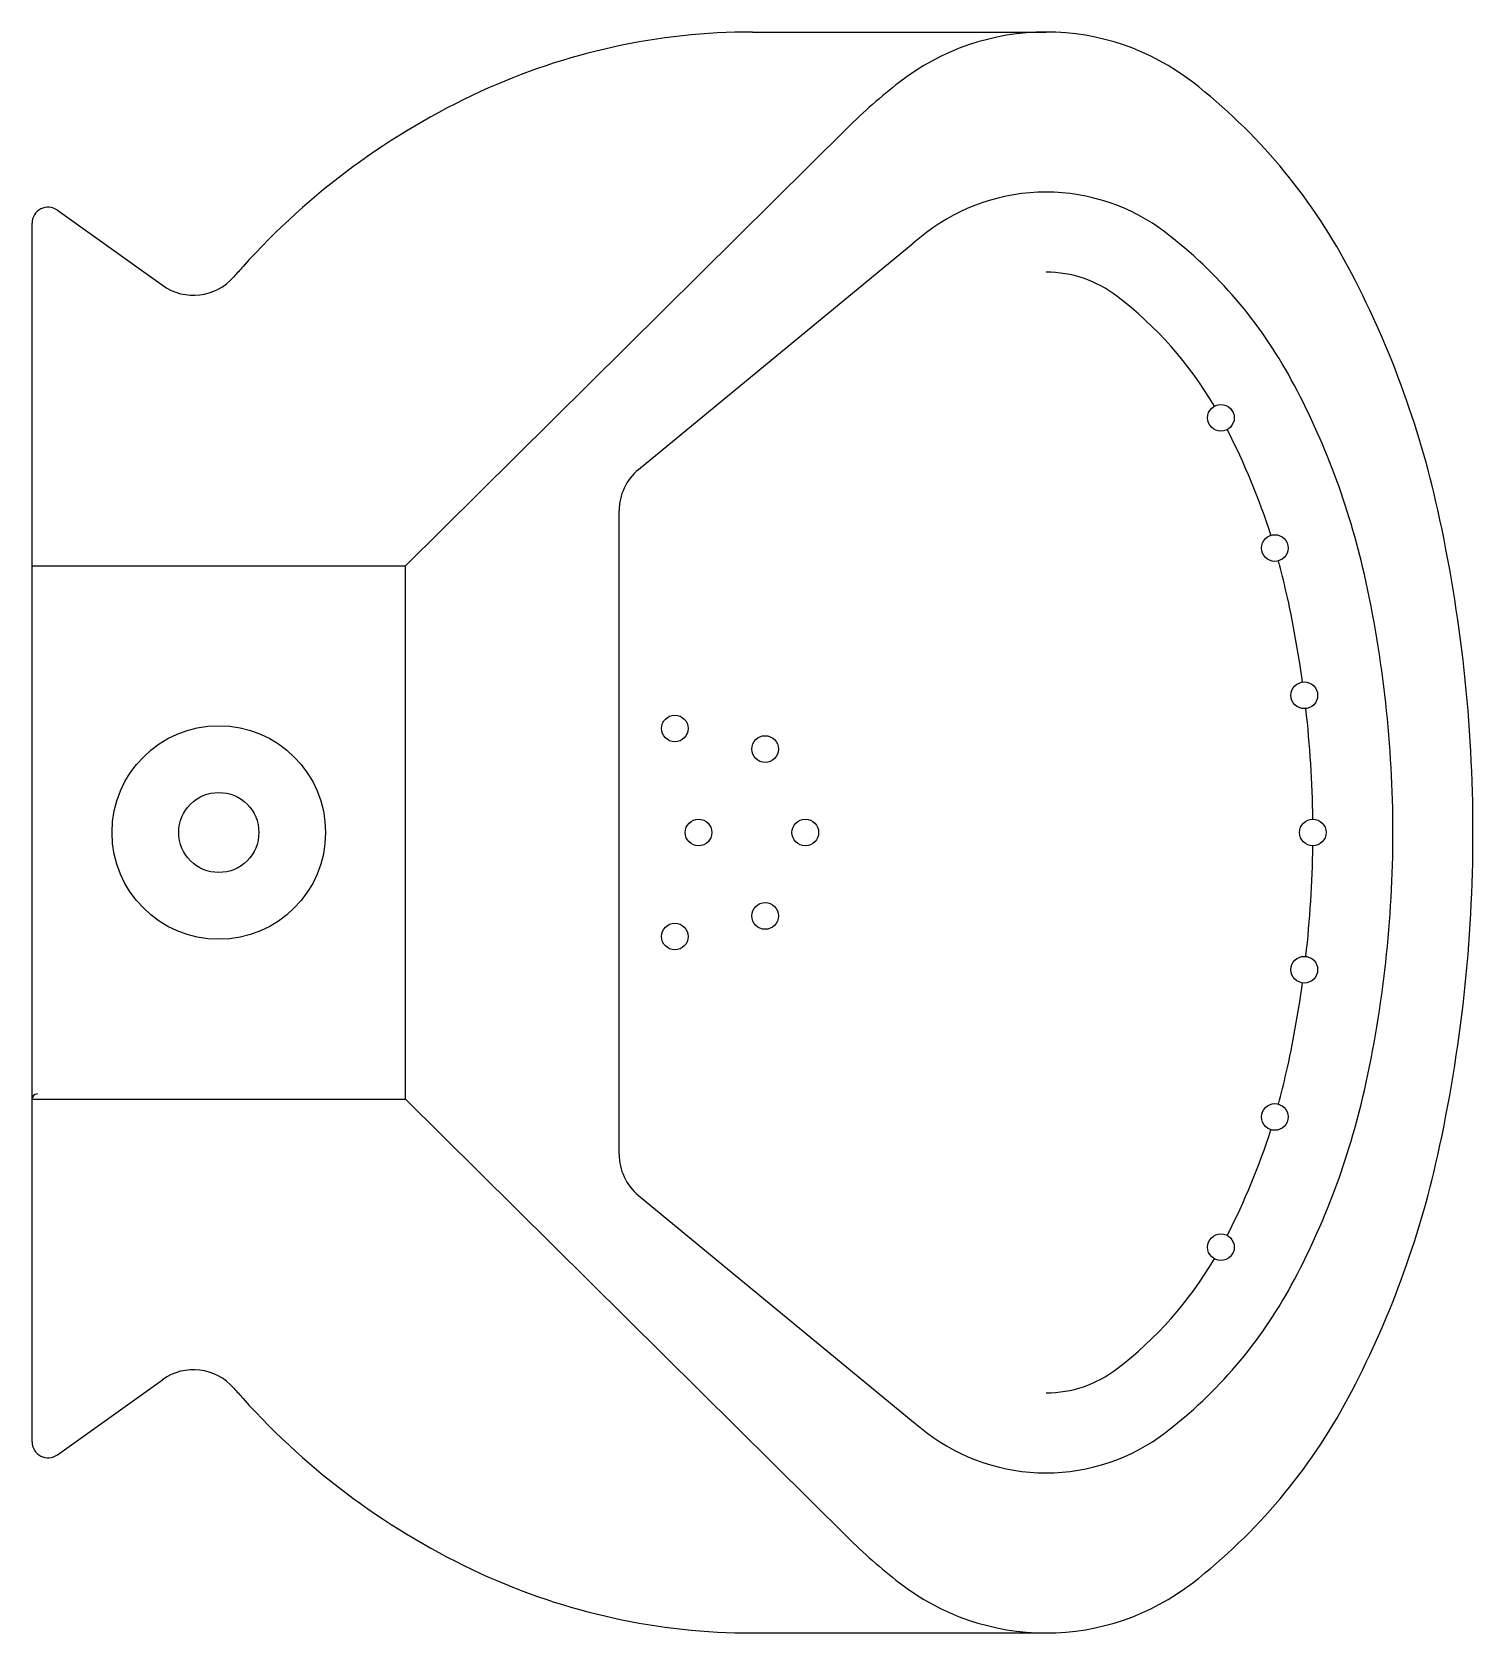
# Model space of a CAD drawing. Header units: millimetres. Extents: x -2969.576 to -2969.306, y 2966.626 to 2966.926.
import ezdxf

# ---------------------------------------------------------------- set-up
doc = ezdxf.new("R2010")
doc.units = ezdxf.units.MM
doc.header["$LTSCALE"] = 10
doc.layers.add('banheiro_louças', color=2, linetype='Continuous')

msp = doc.modelspace()

# ---------------------------------------------------------------- linework, layer by layer
at = {"layer": 'banheiro_louças'}
for p, q in [((-2969.441211087413, 2966.925602822143), (-2969.386211087415, 2966.925602822143)), ((-2969.506211087412, 2966.825602822146), (-2969.423485339668, 2966.907586918363)), ((-2969.571467372829, 2966.892214454586), (-2969.551758989229, 2966.878137037729)), ((-2969.57621108741, 2966.661432390121), (-2969.57621108741, 2966.889773254173)), ((-2969.46257296138, 2966.843602726508), (-2969.411107471353, 2966.886039834711)), ((-2969.466211087413, 2966.715318263508), (-2969.466211087413, 2966.835887380786)), ((-2969.57621108741, 2966.825602822146), (-2969.506211087412, 2966.825602822146)), ((-2969.506211087412, 2966.725602822148), (-2969.506211087412, 2966.825602822146)), ((-2969.57621108741, 2966.725602822148), (-2969.506211087412, 2966.725602822148)), ((-2969.506211087412, 2966.725602822148), (-2969.423485339668, 2966.643618725931)), ((-2969.46257296138, 2966.707602917785), (-2969.411107471353, 2966.665165809583)), ((-2969.571467372829, 2966.658991189708), (-2969.551758989229, 2966.673068606565)), ((-2969.441211087413, 2966.625602822151), (-2969.386211087415, 2966.625602822151))]:
    msp.add_line(p, q, dxfattribs=at)
for points in [[(-2969.441211087413, 2966.925602822143, 0.108253563056345), (-2969.492159052179, 2966.914441426165, 0.1020133445945732), (-2969.536670502871, 2966.881668839323, 0.004346719746430661), (-2969.538398483794, 2966.879714964568, 0.08944581679241624)], [(-2969.423485339668, 2966.643618725931, 0.03014789318053953), (-2969.413696395564, 2966.635022450216, 0.1666013136976542), (-2969.386211087415, 2966.625602822151, 0.1666013136976537), (-2969.358725779265, 2966.635022450216, 0.1055136306027085), (-2969.329642544921, 2966.669536804971, 0.06823949690054826), (-2969.312812140991, 2966.715121051186, 0.05440905640914194), (-2969.306211087417, 2966.775602822147, 0.05440905640914164), (-2969.312812140991, 2966.836084593108, 0.0682394969005478), (-2969.329642544921, 2966.881668839323, 0.1055136306027083), (-2969.358725779265, 2966.916183194078, 0.1666013136976541), (-2969.386211087415, 2966.925602822143, 0.1666013136976543)], [(-2969.386211087415, 2966.925602822143, 0.1666013136976543), (-2969.413696395564, 2966.916183194078, 0.03014789318053949), (-2969.423485339668, 2966.907586918363, 0.06823949690054794)], [(-2969.411107471353, 2966.665165809583, 0.00917585627014941), (-2969.40861715041, 2966.66318799256, 0.1646758456169503), (-2969.386211087415, 2966.65560282215, 0.1646758456169498), (-2969.363805024419, 2966.66318799256, 0.1057742006900854), (-2969.340249146639, 2966.690750008407, 0.0690374056643763), (-2969.326568300406, 2966.72725491359, 0.05523371702619106), (-2969.321211087416, 2966.775602822147, 0.05523371702619115), (-2969.326568300406, 2966.823950730704, 0.06903740566437601), (-2969.340249146639, 2966.860455635887, 0.1057742006900855), (-2969.363805024419, 2966.888017651734, 0.1646758456169501), (-2969.386211087415, 2966.895602822144, 0.1646758456169503)], [(-2969.386211087415, 2966.895602822144, 0.1646758456169503), (-2969.40861715041, 2966.888017651734, 0.009175856270149349), (-2969.411107471353, 2966.886039834711, 0.06903740566437659)], [(-2969.538398483794, 2966.671490679726, 0.004346719746430858), (-2969.536670502871, 2966.669536804971, 0.1020133445945732), (-2969.492159052179, 2966.636764218129, 0.1082535630563448), (-2969.441211087413, 2966.625602822151, 0.1082535630563449)]]:
    msp.add_lwpolyline(points, format="xyb", dxfattribs=at)
at = {"layer": 'banheiro_louças', "color": 1}
for points in [[(-2969.354667401739, 2966.855488511704, 0.09696138466715806), (-2969.372916746552, 2966.876102261695, 0.16467584561695), (-2969.386211087415, 2966.880602822144, 0.16467584561695)], [(-2969.344079387887, 2966.831297097877, 0.0423149230749437), (-2969.352269538868, 2966.851101531477, 0.1057742006900857)], [(-2969.338149850189, 2966.803788062295, 0.02084153153807124), (-2969.341204432324, 2966.82066688502, 0.01185668523299882), (-2969.342660025318, 2966.826503040926, 0.1057742006900857)], [(-2969.336226268792, 2966.778102776052, 0.02523560948253071), (-2969.337525439443, 2966.798827297301, 0.06903740566437666)], [(-2969.337525439443, 2966.752378346993, 0.02523560948253069), (-2969.336226268792, 2966.773102868242, 0.05523371702619069)], [(-2969.342660025318, 2966.724702603368, 0.0118566852329991), (-2969.341204432324, 2966.730538759274, 0.02084153153807105), (-2969.338149850189, 2966.747417581999, 0.05523371702619069)], [(-2969.352269538868, 2966.700104112817, 0.04231492307494403), (-2969.344079387887, 2966.719908546417, 0.05523371702619038)], [(-2969.386211087415, 2966.67060282215, 0.1646758456169498), (-2969.372916746552, 2966.675103382599, 0.0969613846671578), (-2969.354667401739, 2966.69571713259, 0.06903740566437742)]]:
    msp.add_lwpolyline(points, format="xyb", dxfattribs=at)
for centre in [(-2969.353438526136, 2966.85331138866), (-2969.343346083581, 2966.828907063401), (-2969.337822582289, 2966.801309575716), (-2969.45576449893, 2966.79510138039), (-2969.438844284213, 2966.791239451796), (-2969.451314080251, 2966.775602822147), (-2969.431314080251, 2966.775602822147), (-2969.336211087415, 2966.775602822147), (-2969.438844284213, 2966.759966192498), (-2969.45576449893, 2966.756104263904), (-2969.337822582289, 2966.749896068578), (-2969.343346083581, 2966.722298580893), (-2969.353438526136, 2966.697894255634)]:
    msp.add_circle(centre, 0.002499999999940883, dxfattribs=at)
at = {"layer": 'banheiro_louças'}
for radius in [0.01999999999952706, 0.007499999999822649]:
    msp.add_circle((-2969.541211087411, 2966.775602822147), radius, dxfattribs=at)
for centre, radius, start, end in [((-2969.57321108741, 2966.889773254173), 0.002999999999929059, 54.46232220802562, 180), ((-2969.545946607292, 2966.886274372441), 0.009999999999763531, 234.4623222080256, 319.0089760168603), ((-2969.456211087413, 2966.835887380786), 0.009999999999763531, 129.5081071978741, 180), ((-2969.57521108741, 2966.725602822148), 0.0009999999999763531, 90, 180), ((-2969.456211087413, 2966.715318263508), 0.009999999999763531, 180, 230.4918928021259), ((-2969.545946607292, 2966.664931271853), 0.009999999999763531, 40.99102398313973, 125.5376777919744), ((-2969.57321108741, 2966.661432390121), 0.002999999999929059, 180, 305.5376777919744)]:
    msp.add_arc(centre, radius, start, end, dxfattribs=at)

doc.saveas('drawing.dxf')
